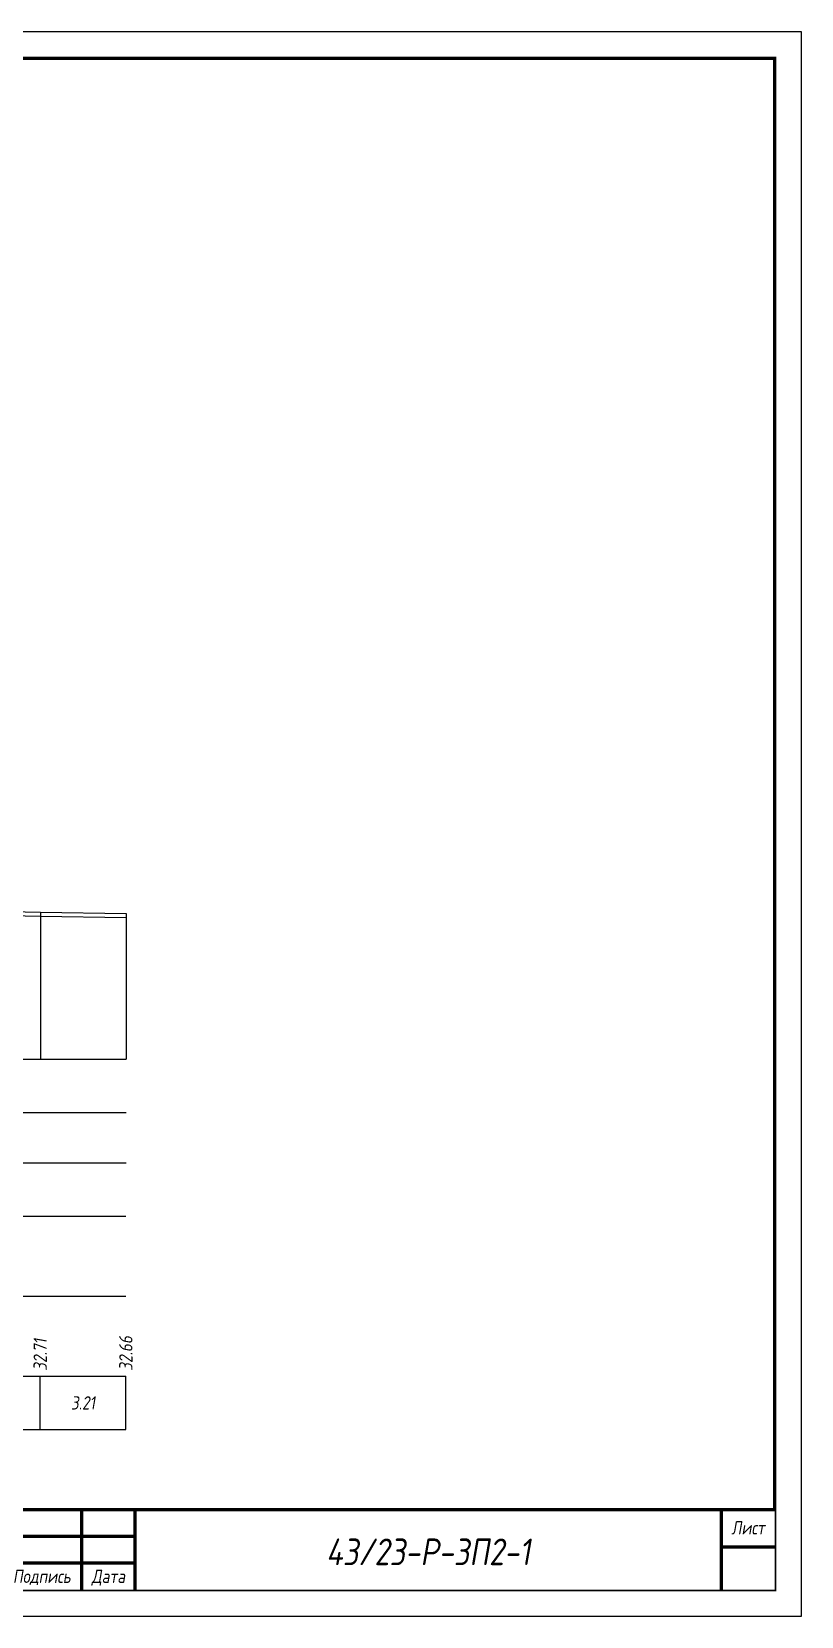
# Model space of a CAD drawing. Extents: x -717 to 1451, y -133302 to 233.
# Drawn here: x 245.6 to 389.9, y -92164.4 to -91867.4 of the extents above; entities that cross this region are included whole.
import ezdxf
from ezdxf.enums import TextEntityAlignment as Align

# ---------------------------------------------------------------- set-up
doc = ezdxf.new("R2010")
doc.units = 0
for name, color, linetype in [('Зарамочное оформление', 7, 'Continuous'), ('Код_510', 7, 'Continuous'), ('Таблица', 7, 'Continuous'), ('Черный поперечник', 3, 'Continuous')]:
    doc.layers.add(name, color=color, linetype=linetype)
doc.layers.add('Контур_2570', color=7, linetype='Continuous', true_color=0x80ff00)
doc.styles.add('М', font='romand.shx', dxfattribs={"width": 0.8, "oblique": 10, "height": 2.5})

# ---------------------------------------------------------------- blocks, each defined once
blk = doc.blocks.new('Штамп')
at = {"linetype": 'Continuous'}
blk.add_wipeout([(199.95, -411.25), (384.95, -411.25), (384.95, -426.25), (199.95, -426.25)], dxfattribs=at).dxf.layer = 'Зарамочное оформление'
at = {"layer": 'Зарамочное оформление', "linetype": 'Continuous', "lineweight": -3, "const_width": 0.6, "flags": 128}
for points in [[(199.95, -426.25), (199.95, -411.25), (384.95, -411.25)], [(209.95, -411.25), (209.95, -426.25)], [(219.95, -411.25), (219.95, -426.25)], [(229.95, -411.25), (229.95, -426.25)], [(239.95, -411.25), (239.95, -426.25)], [(254.95, -411.25), (254.95, -426.25)], [(264.95, -411.25), (264.95, -426.25)], [(374.95, -411.25), (374.95, -426.25)], [(199.95, -416.25), (264.95, -416.25)], [(374.95, -418.25), (384.95, -418.25)], [(199.95, -421.25), (264.95, -421.25)]]:
    blk.add_lwpolyline(points, dxfattribs=at)
at = {"linetype": 'Continuous', "insert": (319.95, -419.17), "char_height": 5, "width": 110, "attachment_point": 5, "style": 'М'}
blk.add_mtext('{\\Q10;\\W0.8;43/23-Р-ЗП2-1}', dxfattribs=at)
at = {"layer": 'Зарамочное оформление', "linetype": 'Continuous', "style": 'М', "oblique": 10}
for s, width, p in [('Лист', 0.8, (379.95, -414.66)), ('Изм.', 0.8, (204.95, -423.75)), ('Кол.уч.', 0.7, (214.95, -423.75)), ('Лист', 0.8, (224.95, -423.75)), ('N док.', 0.7, (235.28, -423.75)), ('Подпись', 0.8, (247.45, -423.75)), ('Дата', 0.8, (259.95, -423.75))]:
    blk.add_text(s, height=2.5, dxfattribs=dict(at, width=width)).set_placement(p, align=Align.MIDDLE_CENTER)
blk = doc.blocks.new('шифр')
blk.add_blockref('Штамп', (0, -91793))

msp = doc.modelspace()

# ---------------------------------------------------------------- linework, layer by layer
at = {"flags": 128}
msp.add_lwpolyline([(-30.054, -92164.421), (389.946, -92164.421), (389.946, -91867.421), (-30.054, -91867.421)], close=True, dxfattribs=at)
at = {"const_width": 0.6, "flags": 128}
msp.add_lwpolyline([(-10.054, -92159.421), (384.946, -92159.421), (384.946, -91872.421), (-10.054, -91872.421)], close=True, dxfattribs=at)
at = {"layer": 'Код_510'}
for p, q in [((247.159, -92129.421), (247.159, -92119.421)), ((263.224, -92129.421), (263.224, -92119.421))]:
    msp.add_line(p, q, dxfattribs=at)
at = {"layer": 'Контур_2570', "flags": 128}
msp.add_lwpolyline([(238.523, -92033), (247.213, -92033.225), (263.278, -92033.453)], dxfattribs=at)
at = {"layer": 'Таблица'}
for p, q in [((80, -92060), (263.278, -92060)), ((80, -92070), (263.278, -92070)), ((80, -92079.421), (263.278, -92079.421)), ((79.946, -92089.421), (263.224, -92089.421)), ((79.946, -92104.421), (263.224, -92104.421)), ((79.946, -92119.421), (263.224, -92119.421)), ((79.946, -92129.421), (263.224, -92129.421))]:
    msp.add_line(p, q, dxfattribs=at)
at = {"layer": 'Черный поперечник', "color": 7}
for p, q in [((247.213, -92032.475), (247.213, -92060)), ((263.278, -92032.703), (263.278, -92060))]:
    msp.add_line(p, q, dxfattribs=at)
at = {"layer": 'Черный поперечник', "flags": 128}
msp.add_lwpolyline([(238.523, -92032.25), (247.213, -92032.475), (263.278, -92032.703)], dxfattribs=at)

# ---------------------------------------------------------------- texts
at = {"linetype": 'Continuous', "style": 'М', "oblique": 10, "width": 0.8}
msp.add_text('301', height=2.5, dxfattribs=at).set_placement((380.312, -92155.509), align=Align.MIDDLE)
at = {"layer": 'Код_510', "style": 'М', "oblique": 10, "width": 0.8}
for s, p in [('32.71', (247.159, -92118.421)), ('32.66', (263.224, -92118.421))]:
    msp.add_text(s, height=2.5, rotation=90, dxfattribs=at).set_placement(p, align=Align.MIDDLE_LEFT)
msp.add_text('3.21', height=2.5, dxfattribs=at).set_placement((255.191, -92124.421), align=Align.MIDDLE_CENTER)

# ---------------------------------------------------------------- next in the draw order: block references
msp.add_blockref('шифр', (0, 59.829))

doc.saveas('drawing.dxf')
